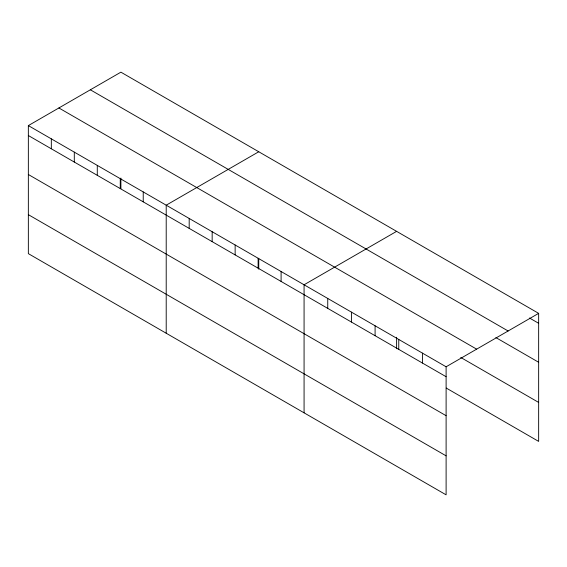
<?xml version="1.0" encoding="UTF-8"?>
<svg xmlns="http://www.w3.org/2000/svg" width="567" height="567" viewBox="0 0 567 567"><rect width="100%" height="100%" fill="white"/><g stroke="black" fill="none" stroke-linecap="round" stroke-linejoin="round"><path stroke-width="0.85" d="M28.35 125.598L446.109 366.785L446.109 494.835L28.35 253.64L28.35 125.598L120.891 72.165L538.65 313.36L538.65 441.402L446.25 388.062M258.75 151.758L166.209 205.19L166.209 333.233M396.609 231.357L304.075 284.783L304.075 412.826M446.109 366.785L538.65 313.36M529.486 318.002L538.65 323.289M90.351 89.799L508.11 330.993M495.884 337.578L538.65 362.27M58.89 107.964L476.649 349.159M460.758 357.458L538.65 402.428M28.35 135.527L446.109 376.715M28.35 174.501L446.109 415.696M28.35 214.659L446.109 455.854M422.436 353.121L422.436 363.05M398.764 339.449L398.764 349.385M396.609 337.252L396.609 348.769M375.092 325.784L375.092 335.714M351.42 312.119L351.42 322.049M327.747 298.448L327.747 308.377M281.097 271.515L281.097 281.445M258.75 258.545L258.75 269.176M258.12 258.247L258.12 268.184M235.142 244.987L235.142 254.916M212.164 231.719L212.164 241.648M189.187 218.451L189.187 228.381M143.231 191.922L143.231 201.852M120.891 178.066L120.891 188.698M120.261 178.655L120.261 188.584M97.283 165.394L97.283 175.323M74.305 152.126L74.305 162.056M51.328 138.858L51.328 148.788"/></g></svg>
